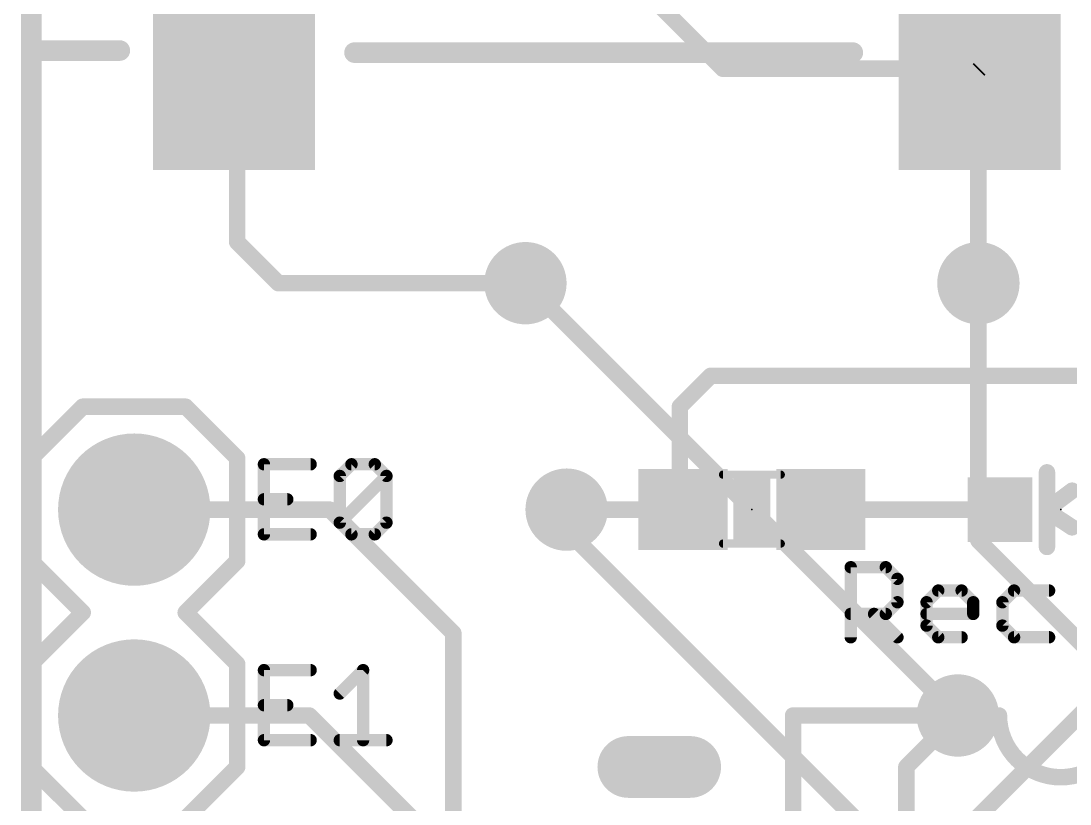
# Model space of a CAD drawing. Extents: x -2.8 to 25.5, y -2.5 to 56.
# Drawn here: x -0.13 to 12.81, y 33.2 to 42.86 of the extents above; entities that cross this region are included whole.
import ezdxf

# ---------------------------------------------------------------- set-up
doc = ezdxf.new("R2010")
doc.units = 0
for name, color, linetype in [('1', 12, 'CONTINUOUS'), ('16', 132, 'CONTINUOUS'), ('17', 110, 'CONTINUOUS'), ('18', 110, 'CONTINUOUS'), ('20', 53, 'CONTINUOUS'), ('21', 41, 'CONTINUOUS'), ('23', 53, 'CONTINUOUS'), ('51', 53, 'CONTINUOUS')]:
    doc.layers.add(name, color=color, linetype=linetype)

# ---------------------------------------------------------------- blocks, each defined once
blk = doc.blocks.new('RECT')
blk.add_solid([(-0.5, -0.5), (0.5, -0.5), (-0.5, 0.5), (0.5, 0.5)])
blk = doc.blocks.new('ROUNDP')
at = {"const_width": 0.5}
blk.add_lwpolyline([(0, -0.25, 1), (0, 0.25, 1), (0, -0.25)], format="xyb", dxfattribs=at)
blk = doc.blocks.new('RECT121920X243840R100')
at = {"const_width": 0.381}
blk.add_lwpolyline([(0.1905, -0.381), (0.1905, 0.381, 0.4142), (0, 0.5715), (0, 0.5715, 0.4142), (-0.1905, 0.381), (-0.1905, -0.381, 0.4142), (0, -0.5715), (0, -0.5715, 0.4142)], format="xyb", close=True, dxfattribs=at)
blk.add_solid([(-0.0254, -0.4064), (0.0254, -0.4064), (-0.0254, 0.4064), (0.0254, 0.4064)])
blk = doc.blocks.new('ROUNDV')
at = {"const_width": 0.5}
blk.add_lwpolyline([(0, -0.25, 1), (0, 0.25, 1), (0, -0.25)], format="xyb", dxfattribs=at)

msp = doc.modelspace()

# ---------------------------------------------------------------- linework, layer by layer
at = {"layer": '1'}
for points, const_width in [([(0, 0), (0, 55.88)], 0.254), ([(8.53, 42.27), (7.62, 43.18)], 0.2032), ([(2.54, 42.23), (2.5, 42.27)], 0.2032), ([(2.54, 40.132), (2.54, 42.23)], 0.2032), ([(11.7, 42.27), (8.53, 42.27)], 0.2032), ([(11.7, 42.27), (11.34, 41.91)], 0.2032), ([(11.684, 42.254), (11.7, 42.27)], 0.2032), ([(11.684, 39.624), (11.684, 42.254)], 0.2032), ([(3.048, 39.624), (2.54, 40.132)], 0.2032), ([(6.096, 39.624), (3.048, 39.624)], 0.2032), ([(8.001, 38.1), (8.382, 38.481)], 0.2032), ([(8.382, 38.481), (13.931, 38.481)], 0.2032), ([(8.001, 36.869), (8.001, 38.1)], 0.2032), ([(3.683, 36.83), (1.27, 36.83)], 0.2032), ([(5.207, 35.306), (3.683, 36.83)], 0.2032), ([(6.604, 36.83), (8.04, 36.83)], 0.2032), ([(8.04, 36.83), (8.001, 36.869)], 0.2032), ([(9.74, 36.83), (11.95, 36.83)], 0.2032), ([(5.207, 26.67), (5.207, 35.306)], 0.2032), ([(11.557, 32.917), (13.45, 34.81)], 0.2032), ([(3.429, 34.29), (1.27, 34.29)], 0.2032), ([(4.699, 33.02), (3.429, 34.29)], 0.2032), ([(10.795, 33.655), (11.43, 34.29)], 0.2032), ([(10.795, 25.781), (10.795, 33.655)], 0.2032)]:
    msp.add_lwpolyline(points, dxfattribs=dict(at, const_width=const_width))
at = {"layer": '1', "const_width": 0.1016}
for points in [[(2.5359, 42.3059, 1), (2.4641, 42.2341)], [(2.5908, 42.23, 1), (2.4892, 42.23)], [(8.53, 42.3208, 1), (8.53, 42.2192)], [(8.4941, 42.2341, 1), (8.5659, 42.3059)], [(11.7348, 42.254, 1), (11.6332, 42.254)], [(11.6481, 42.2899, 1), (11.7199, 42.2181)], [(11.7359, 42.2341, 1), (11.6641, 42.3059)], [(11.7359, 42.2341, 1), (11.6641, 42.3059)], [(11.7, 42.2192, 1), (11.7, 42.3208)], [(2.5041, 42.1941, 1), (2.5759, 42.2659)], [(11.3041, 41.9459, 1), (11.3759, 41.8741)], [(2.5759, 40.1679, 1), (2.5041, 40.0961)], [(2.4892, 40.132, 1), (2.5908, 40.132)], [(3.048, 39.6748, 1), (3.048, 39.5732)], [(3.0121, 39.5881, 1), (3.0839, 39.6599)], [(6.096, 39.5732, 1), (6.096, 39.6748)], [(11.6332, 39.624, 1), (11.7348, 39.624)], [(8.382, 38.5318, 1), (8.382, 38.4302)], [(8.4179, 38.4451, 1), (8.3461, 38.5169)], [(8.0518, 38.1, 1), (7.9502, 38.1)], [(7.9651, 38.1359, 1), (8.0369, 38.0641)], [(1.27, 36.8808, 1), (1.27, 36.7792)], [(3.7189, 36.8659, 1), (3.6471, 36.7941)], [(3.683, 36.7792, 1), (3.683, 36.8808)], [(6.604, 36.8808, 1), (6.604, 36.7792)], [(8.0369, 36.9049, 1), (7.9651, 36.8331)], [(7.9502, 36.869, 1), (8.0518, 36.869)], [(8.0041, 36.7941, 1), (8.0759, 36.8659)], [(8.04, 36.7792, 1), (8.04, 36.8808)], [(9.74, 36.8808, 1), (9.74, 36.7792)], [(11.95, 36.7792, 1), (11.95, 36.8808)], [(5.2578, 35.306, 1), (5.1562, 35.306)], [(5.1711, 35.2701, 1), (5.2429, 35.3419)], [(1.27, 34.3408, 1), (1.27, 34.2392)], [(3.4649, 34.3259, 1), (3.3931, 34.2541)], [(3.429, 34.2392, 1), (3.429, 34.3408)], [(11.4659, 34.2541, 1), (11.3941, 34.3259)], [(10.8458, 33.655, 1), (10.7442, 33.655)], [(10.7591, 33.6909, 1), (10.8309, 33.6191)]]:
    msp.add_lwpolyline(points, format="xyb", dxfattribs=at)
at = {"layer": '16'}
for points, const_width in [([(0, 0), (0, 55.88)], 0.254), ([(11.43, 34.29), (6.096, 39.624)], 0.2032), ([(11.684, 36.449), (11.684, 39.624)], 0.2032), ([(6.604, 36.576), (6.604, 36.83)], 0.2032), ([(10.922, 32.258), (6.604, 36.576)], 0.2032), ([(13.335, 34.798), (11.684, 36.449)], 0.2032)]:
    msp.add_lwpolyline(points, dxfattribs=dict(at, const_width=const_width))
at = {"layer": '16', "const_width": 0.1016}
for points in [[(6.1319, 39.6599, 1), (6.0601, 39.5881)], [(11.7348, 39.624, 1), (11.6332, 39.624)], [(6.6548, 36.83, 1), (6.5532, 36.83)], [(6.6399, 36.6119, 1), (6.5681, 36.5401)], [(6.5532, 36.576, 1), (6.6548, 36.576)], [(11.7199, 36.4849, 1), (11.6481, 36.4131)], [(11.6332, 36.449, 1), (11.7348, 36.449)], [(11.3941, 34.2541, 1), (11.4659, 34.3259)]]:
    msp.add_lwpolyline(points, format="xyb", dxfattribs=at)
at = {"layer": '20', "const_width": 0.254}
msp.add_lwpolyline([(0, 0), (0, 55.88)], dxfattribs=at)
at = {"layer": '21'}
for points, const_width in [([(3.9878, 42.4688), (10.1346, 42.4688)], 0.254), ([(0, 37.465), (0.635, 38.1)], 0.2032), ([(0.635, 38.1), (1.905, 38.1)], 0.2032), ([(1.905, 38.1), (2.54, 37.465)], 0.2032), ([(0, 36.195), (0, 37.465)], 0.2032), ([(2.54, 37.465), (2.54, 36.195)], 0.2032), ([(3.4464, 37.3895), (2.8702, 37.3895)], 0.1524), ([(2.8702, 37.3895), (2.8702, 36.5252)], 0.1524), ([(3.8057, 37.2455), (3.9498, 37.3895)], 0.1524), ([(3.9498, 37.3895), (4.2379, 37.3895)], 0.1524), ([(4.2379, 37.3895), (4.3819, 37.2455)], 0.1524), ([(3.8057, 36.6693), (3.8057, 37.2455)], 0.1524), ([(3.8057, 36.6693), (4.3819, 37.2455)], 0.1524), ([(4.3819, 37.2455), (4.3819, 36.6693)], 0.1524), ([(12.53, 37.29), (12.53, 36.83)], 0.2032), ([(12.53, 36.83), (12.84, 37.0638)], 0.2032), ([(2.8702, 36.9574), (3.1583, 36.9574)], 0.1524), ([(12.53, 36.37), (12.53, 36.83)], 0.2032), ([(12.5454, 36.8046), (12.84, 36.6116)], 0.2032), ([(3.9498, 36.5252), (3.8057, 36.6693)], 0.1524), ([(4.3819, 36.6693), (4.2379, 36.5252)], 0.1524), ([(2.8702, 36.5252), (3.4464, 36.5252)], 0.1524), ([(4.2379, 36.5252), (3.9498, 36.5252)], 0.1524), ([(0, 36.195), (0.635, 35.56)], 0.2032), ([(1.905, 35.56), (2.54, 36.195)], 0.2032), ([(10.1092, 35.2552), (10.1092, 36.1195)], 0.1524), ([(10.1092, 36.1195), (10.5414, 36.1195)], 0.1524), ([(10.5414, 36.1195), (10.6854, 35.9755)], 0.1524), ([(10.6854, 35.9755), (10.6854, 35.6874)], 0.1524), ([(11.0447, 35.6874), (11.1888, 35.8314)], 0.1524), ([(11.1888, 35.8314), (11.4769, 35.8314)], 0.1524), ([(11.4769, 35.8314), (11.6209, 35.6874)], 0.1524), ([(12.1243, 35.8314), (11.9802, 35.6874)], 0.1524), ([(12.5565, 35.8314), (12.1243, 35.8314)], 0.1524), ([(10.6854, 35.6874), (10.5414, 35.5433)], 0.1524), ([(11.0447, 35.3993), (11.0447, 35.6874)], 0.1524), ([(11.6209, 35.6874), (11.6209, 35.5433)], 0.1524), ([(11.9802, 35.6874), (11.9802, 35.3993)], 0.1524), ([(0, 34.925), (0.635, 35.56)], 0.2032), ([(1.905, 35.56), (2.54, 34.925)], 0.2032), ([(10.5414, 35.5433), (10.1092, 35.5433)], 0.1524), ([(10.3973, 35.5433), (10.6854, 35.2552)], 0.1524), ([(11.6209, 35.5433), (11.0447, 35.5433)], 0.1524), ([(11.1888, 35.2552), (11.0447, 35.3993)], 0.1524), ([(11.9802, 35.3993), (12.1243, 35.2552)], 0.1524), ([(11.4769, 35.2552), (11.1888, 35.2552)], 0.1524), ([(12.1243, 35.2552), (12.5565, 35.2552)], 0.1524), ([(0, 33.655), (0, 34.925)], 0.2032), ([(2.54, 34.925), (2.54, 33.655)], 0.2032), ([(3.4464, 34.8495), (2.8702, 34.8495)], 0.1524), ([(2.8702, 34.8495), (2.8702, 33.9852)], 0.1524), ([(3.8057, 34.5614), (4.0938, 34.8495)], 0.1524), ([(4.0938, 34.8495), (4.0938, 33.9852)], 0.1524), ([(2.8702, 34.4174), (3.1583, 34.4174)], 0.1524), ([(9.398, 34.29), (9.398, 16.51)], 0.2032), ([(11.938, 34.29), (9.398, 34.29)], 0.2032), ([(2.8702, 33.9852), (3.4464, 33.9852)], 0.1524), ([(3.8057, 33.9852), (4.3819, 33.9852)], 0.1524), ([(0, 33.655), (0.635, 33.02)], 0.2032), ([(1.905, 33.02), (2.54, 33.655)], 0.2032)]:
    msp.add_lwpolyline(points, dxfattribs=dict(at, const_width=const_width))
for points, const_width in [([(3.9878, 42.5323, 1), (3.9878, 42.4053)], 0.127), ([(10.1346, 42.4053, 1), (10.1346, 42.5323)], 0.127), ([(0.635, 38.1508, 1), (0.635, 38.0492)], 0.1016), ([(0.6709, 38.0641, 1), (0.5991, 38.1359)], 0.1016), ([(1.9409, 38.1359, 1), (1.8691, 38.0641)], 0.1016), ([(1.905, 38.0492, 1), (1.905, 38.1508)], 0.1016), ([(0.0508, 37.465, 1), (-0.0508, 37.465)], 0.1016), ([(-0.0359, 37.5009, 1), (0.0359, 37.4291)], 0.1016), ([(2.5908, 37.465, 1), (2.4892, 37.465)], 0.1016), ([(2.5041, 37.4291, 1), (2.5759, 37.5009)], 0.1016), ([(2.8702, 37.4276, 1), (2.8702, 37.3514)], 0.0762), ([(2.9083, 37.3895, 1), (2.8321, 37.3895)], 0.0762), ([(3.4464, 37.3514, 1), (3.4464, 37.4276)], 0.0762), ([(3.9498, 37.4276, 1), (3.9498, 37.3514)], 0.0762), ([(3.9767, 37.3626, 1), (3.9228, 37.4165)], 0.0762), ([(4.2648, 37.4165, 1), (4.2109, 37.3626)], 0.0762), ([(4.2379, 37.3514, 1), (4.2379, 37.4276)], 0.0762), ([(3.8438, 37.2455, 1), (3.7676, 37.2455)], 0.0762), ([(3.7788, 37.2724, 1), (3.8327, 37.2185)], 0.0762), ([(4.42, 37.2455, 1), (4.3438, 37.2455)], 0.0762), ([(4.4089, 37.2185, 1), (4.355, 37.2724)], 0.0762), ([(4.355, 37.2185, 1), (4.4089, 37.2724)], 0.0762), ([(12.5808, 37.29, 1), (12.4792, 37.29)], 0.1016), ([(12.8706, 37.0232, 1), (12.8094, 37.1044)], 0.1016), ([(2.8702, 36.9955, 1), (2.8702, 36.9193)], 0.0762), ([(3.1583, 36.9193, 1), (3.1583, 36.9955)], 0.0762), ([(12.5808, 36.83, 1), (12.4792, 36.83)], 0.1016), ([(12.4994, 36.8706, 1), (12.5606, 36.7894)], 0.1016), ([(12.5732, 36.8471, 1), (12.5176, 36.7621)], 0.1016), ([(12.4792, 36.83, 1), (12.5808, 36.83)], 0.1016), ([(3.8327, 36.6962, 1), (3.7788, 36.6423)], 0.0762), ([(3.7788, 36.6962, 1), (3.8327, 36.6423)], 0.0762), ([(3.7676, 36.6693, 1), (3.8438, 36.6693)], 0.0762), ([(4.3438, 36.6693, 1), (4.42, 36.6693)], 0.0762), ([(4.4089, 36.6423, 1), (4.355, 36.6962)], 0.0762), ([(12.8122, 36.5691, 1), (12.8678, 36.6541)], 0.1016), ([(2.8702, 36.5633, 1), (2.8702, 36.4871)], 0.0762), ([(2.8321, 36.5252, 1), (2.9083, 36.5252)], 0.0762), ([(3.4464, 36.4871, 1), (3.4464, 36.5633)], 0.0762), ([(3.9498, 36.5633, 1), (3.9498, 36.4871)], 0.0762), ([(3.9228, 36.4983, 1), (3.9767, 36.5521)], 0.0762), ([(4.2109, 36.5521, 1), (4.2648, 36.4983)], 0.0762), ([(4.2379, 36.4871, 1), (4.2379, 36.5633)], 0.0762), ([(12.4792, 36.37, 1), (12.5808, 36.37)], 0.1016), ([(0.0359, 36.2309, 1), (-0.0359, 36.1591)], 0.1016), ([(-0.0508, 36.195, 1), (0.0508, 36.195)], 0.1016), ([(2.4892, 36.195, 1), (2.5908, 36.195)], 0.1016), ([(2.5759, 36.1591, 1), (2.5041, 36.2309)], 0.1016), ([(10.1473, 36.1195, 1), (10.0711, 36.1195)], 0.0762), ([(10.1092, 36.1576, 1), (10.1092, 36.0814)], 0.0762), ([(10.5683, 36.1465, 1), (10.5144, 36.0926)], 0.0762), ([(10.5414, 36.0814, 1), (10.5414, 36.1576)], 0.0762), ([(10.7235, 35.9755, 1), (10.6473, 35.9755)], 0.0762), ([(10.6585, 35.9485, 1), (10.7124, 36.0024)], 0.0762), ([(11.1888, 35.8695, 1), (11.1888, 35.7933)], 0.0762), ([(11.2157, 35.8045, 1), (11.1618, 35.8584)], 0.0762), ([(11.5038, 35.8584, 1), (11.4499, 35.8045)], 0.0762), ([(11.4769, 35.7933, 1), (11.4769, 35.8695)], 0.0762), ([(12.1243, 35.8695, 1), (12.1243, 35.7933)], 0.0762), ([(12.1512, 35.8045, 1), (12.0974, 35.8584)], 0.0762), ([(12.5565, 35.7933, 1), (12.5565, 35.8695)], 0.0762), ([(10.6473, 35.6874, 1), (10.7235, 35.6874)], 0.0762), ([(10.7124, 35.6604, 1), (10.6585, 35.7143)], 0.0762), ([(11.0828, 35.6874, 1), (11.0066, 35.6874)], 0.0762), ([(11.0178, 35.7143, 1), (11.0717, 35.6604)], 0.0762), ([(11.659, 35.6874, 1), (11.5828, 35.6874)], 0.0762), ([(11.594, 35.6604, 1), (11.6479, 35.7143)], 0.0762), ([(12.0183, 35.6874, 1), (11.9421, 35.6874)], 0.0762), ([(11.9533, 35.7143, 1), (12.0072, 35.6604)], 0.0762), ([(0.6709, 35.5241, 1), (0.5991, 35.5959)], 0.1016), ([(0.5991, 35.5241, 1), (0.6709, 35.5959)], 0.1016), ([(1.9409, 35.5959, 1), (1.8691, 35.5241)], 0.1016), ([(1.8691, 35.5959, 1), (1.9409, 35.5241)], 0.1016), ([(10.1092, 35.5814, 1), (10.1092, 35.5052)], 0.0762), ([(10.4243, 35.5703, 1), (10.3704, 35.5164)], 0.0762), ([(10.5144, 35.5703, 1), (10.5683, 35.5164)], 0.0762), ([(10.5414, 35.5052, 1), (10.5414, 35.5814)], 0.0762), ([(11.0447, 35.5814, 1), (11.0447, 35.5052)], 0.0762), ([(11.6209, 35.5052, 1), (11.6209, 35.5814)], 0.0762), ([(11.0717, 35.4262, 1), (11.0178, 35.3723)], 0.0762), ([(11.5828, 35.5433, 1), (11.659, 35.5433)], 0.0762), ([(12.0072, 35.4262, 1), (11.9533, 35.3723)], 0.0762), ([(11.0066, 35.3993, 1), (11.0828, 35.3993)], 0.0762), ([(11.1888, 35.2933, 1), (11.1888, 35.2171)], 0.0762), ([(11.4769, 35.2171, 1), (11.4769, 35.2933)], 0.0762), ([(11.9421, 35.3993, 1), (12.0183, 35.3993)], 0.0762), ([(12.1243, 35.2933, 1), (12.1243, 35.2171)], 0.0762), ([(12.5565, 35.2171, 1), (12.5565, 35.2933)], 0.0762), ([(10.0711, 35.2552, 1), (10.1473, 35.2552)], 0.0762), ([(10.6585, 35.2283, 1), (10.7124, 35.2821)], 0.0762), ([(11.1618, 35.2283, 1), (11.2157, 35.2821)], 0.0762), ([(12.0974, 35.2283, 1), (12.1512, 35.2821)], 0.0762), ([(0.0508, 34.925, 1), (-0.0508, 34.925)], 0.1016), ([(-0.0359, 34.9609, 1), (0.0359, 34.8891)], 0.1016), ([(2.5908, 34.925, 1), (2.4892, 34.925)], 0.1016), ([(2.5041, 34.8891, 1), (2.5759, 34.9609)], 0.1016), ([(2.8702, 34.8876, 1), (2.8702, 34.8114)], 0.0762), ([(2.9083, 34.8495, 1), (2.8321, 34.8495)], 0.0762), ([(3.4464, 34.8114, 1), (3.4464, 34.8876)], 0.0762), ([(4.1319, 34.8495, 1), (4.0557, 34.8495)], 0.0762), ([(4.1208, 34.8226, 1), (4.0669, 34.8765)], 0.0762), ([(3.7788, 34.5884, 1), (3.8327, 34.5345)], 0.0762), ([(2.8702, 34.4555, 1), (2.8702, 34.3793)], 0.0762), ([(3.1583, 34.3793, 1), (3.1583, 34.4555)], 0.0762), ([(9.4488, 34.29, 1), (9.3472, 34.29)], 0.1016), ([(9.398, 34.3408, 1), (9.398, 34.2392)], 0.1016), ([(11.938, 34.29, 1), (13.462, 34.29)], 0.2032), ([(11.9888, 34.29, 1), (11.8872, 34.29)], 0.1016), ([(11.938, 34.2392, 1), (11.938, 34.3408)], 0.1016), ([(2.8702, 34.0233, 1), (2.8702, 33.9471)], 0.0762), ([(3.4464, 33.9471, 1), (3.4464, 34.0233)], 0.0762), ([(3.8057, 34.0233, 1), (3.8057, 33.9471)], 0.0762), ([(4.3819, 33.9471, 1), (4.3819, 34.0233)], 0.0762), ([(2.8321, 33.9852, 1), (2.9083, 33.9852)], 0.0762), ([(4.0557, 33.9852, 1), (4.1319, 33.9852)], 0.0762), ([(0.0359, 33.6909, 1), (-0.0359, 33.6191)], 0.1016), ([(-0.0508, 33.655, 1), (0.0508, 33.655)], 0.1016), ([(2.4892, 33.655, 1), (2.5908, 33.655)], 0.1016), ([(2.5759, 33.6191, 1), (2.5041, 33.6909)], 0.1016)]:
    msp.add_lwpolyline(points, format="xyb", dxfattribs=dict(at, const_width=const_width))
at = {"layer": '23'}
for p in [(8.89, 36.83), (12.7, 36.83)]:
    msp.add_point(p, dxfattribs=at)
at = {"layer": '51'}
for points, const_width in [([(0, 43.4848), (0, 42.4942)], 0.254), ([(0, 42.4942), (1.0922, 42.4942)], 0.254), ([(8.534, 37.262), (9.246, 37.262)], 0.1016), ([(8.534, 36.411), (9.246, 36.411)], 0.1016)]:
    msp.add_lwpolyline(points, dxfattribs=dict(at, const_width=const_width))
for points, const_width in [([(0, 42.5577, 1), (0, 42.4307)], 0.127), ([(1.0922, 42.4307, 1), (1.0922, 42.5577)], 0.127), ([(-0.0635, 42.4942, 1), (0.0635, 42.4942)], 0.127), ([(8.534, 37.2874, 1), (8.534, 37.2366)], 0.0508), ([(9.246, 37.2366, 1), (9.246, 37.2874)], 0.0508), ([(8.534, 36.4364, 1), (8.534, 36.3856)], 0.0508), ([(9.246, 36.3856, 1), (9.246, 36.4364)], 0.0508)]:
    msp.add_lwpolyline(points, format="xyb", dxfattribs=dict(at, const_width=const_width))

# ---------------------------------------------------------------- block references
at = {"layer": '1', "xscale": 2, "yscale": 2.5}
for p in [(2.5, 42.27), (11.7, 42.27)]:
    msp.add_blockref('RECT', p, dxfattribs=at)
at = {"layer": '1', "xscale": 1.1}
for p in [(8.04, 36.83), (9.74, 36.83)]:
    msp.add_blockref('RECT', p, dxfattribs=at)
at = {"layer": '1', "xscale": 0.8, "yscale": 0.8, "rotation": 90}
msp.add_blockref('RECT', (11.95, 36.83), dxfattribs=at)
at = {"layer": '1', "rotation": 270}
msp.add_blockref('RECT121920X243840R100', (7.747, 33.655), dxfattribs=at)
at = {"layer": '17', "xscale": 1.8796, "yscale": 1.8796, "rotation": 180}
for p in [(1.27, 36.83), (1.27, 36.83), (1.27, 34.29), (1.27, 34.29)]:
    msp.add_blockref('ROUNDP', p, dxfattribs=at)
at = {"layer": '18', "xscale": 1.016, "yscale": 1.016}
for p in [(6.096, 39.624), (6.096, 39.624), (11.684, 39.624), (11.684, 39.624), (6.604, 36.83), (6.604, 36.83), (11.43, 34.29), (11.43, 34.29)]:
    msp.add_blockref('ROUNDV', p, dxfattribs=at)
at = {"layer": '21', "xscale": 0.4572, "yscale": 0.762}
msp.add_blockref('RECT', (8.89, 36.83), dxfattribs=at)
at = {"layer": '51', "xscale": 0.5001, "yscale": 0.95}
for p in [(8.3018, 36.8351), (9.4703, 36.8351)]:
    msp.add_blockref('RECT', p, dxfattribs=at)
at = {"layer": '51', "xscale": 0.508, "yscale": 0.508, "rotation": 90}
for p in [(1.27, 36.83), (1.27, 34.29)]:
    msp.add_blockref('RECT', p, dxfattribs=at)

doc.saveas('drawing.dxf')
